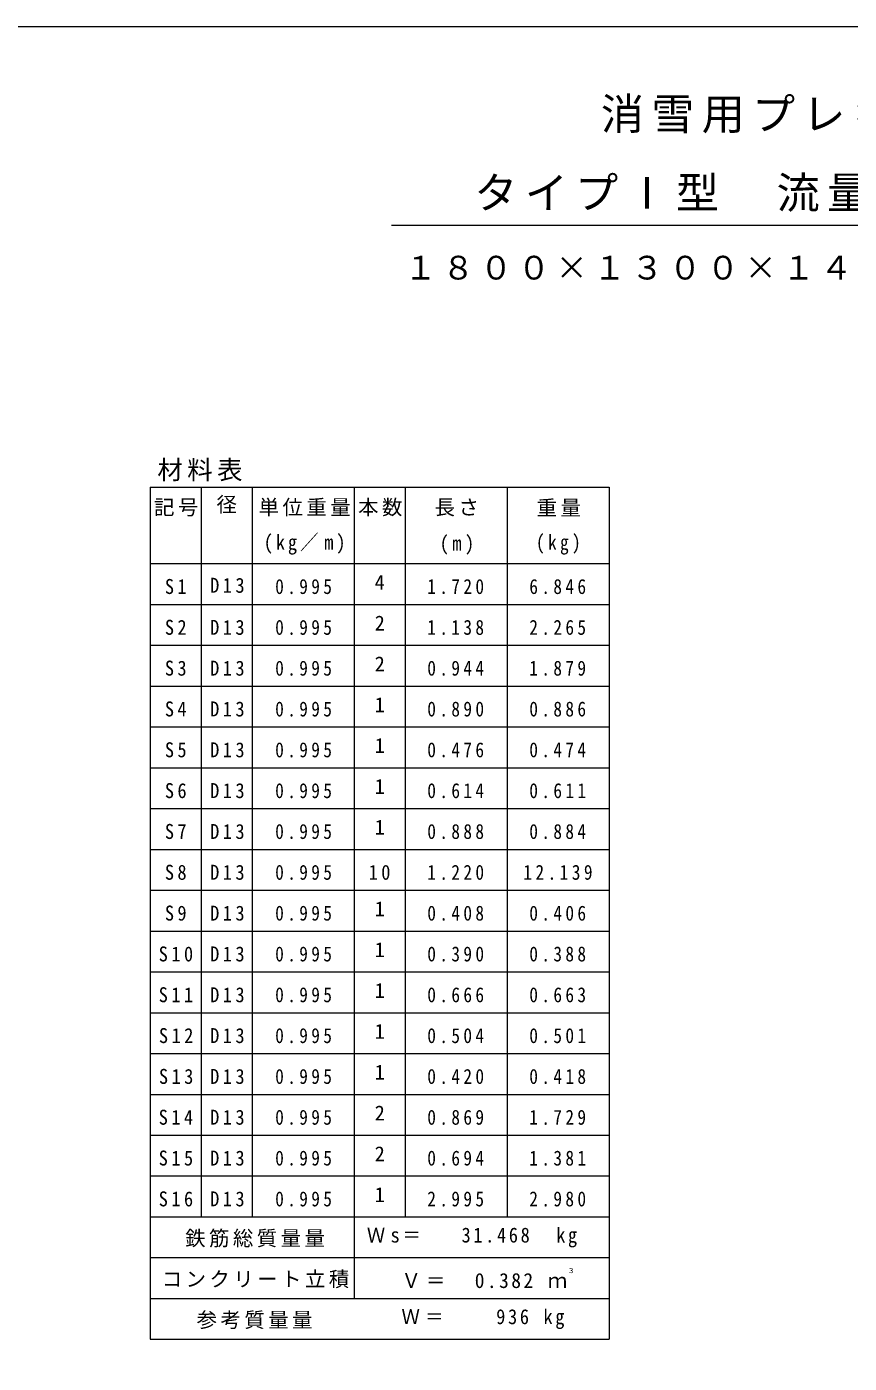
# Model space of a CAD drawing. Units: millimetres on the paper, enlarged 30 times. Extents: x -5968 to 6369, y -4500 to 4228.
# Drawn here: x -2733 to 169, y -486 to 4228 of the extents above; entities that cross this region are included whole.
import ezdxf
from ezdxf.enums import TextEntityAlignment as Align

# ---------------------------------------------------------------- set-up
doc = ezdxf.new("R2010")
doc.units = ezdxf.units.MM
doc.header["$LTSCALE"] = 30
doc.layers.add('1-0', color=7, linetype='Continuous', lineweight=9)
doc.styles.add('ＭＳ ゴシック', font='')
doc.styles.get('ＭＳ ゴシック').set_extended_font_data('MS Gothic')

msp = doc.modelspace()

# ---------------------------------------------------------------- linework, layer by layer
at = {"layer": '1-0'}
for p, q in [((-1446.25, 3527.98), (1588.01, 3527.98)), ((-2117.53, 2604.36), (-2117.53, 1758.36)), ((-2117.53, 2604.36), (-2117.53, 30.36)), ((-1937.53, 2604.36), (-1937.53, 1758.36)), ((-1937.53, 2604.36), (-1937.53, 30.36)), ((-1577.53, 2604.36), (-1577.53, -257.64)), ((-1397.53, 2604.36), (-1397.53, 1902.36)), ((-1397.53, 2604.36), (-1397.53, 30.36)), ((-1037.53, 2604.36), (-1037.53, 1758.36)), ((-1037.53, 2604.36), (-1037.53, 30.36)), ((-2297.53, 2334.36), (-677.53, 2334.36)), ((-2297.53, 2190.36), (-677.53, 2190.36)), ((-2297.53, 2046.36), (-677.53, 2046.36)), ((-2297.53, 1902.36), (-677.53, 1902.36)), ((-2297.53, 1758.36), (-677.53, 1758.36)), ((-2297.53, 1758.36), (-677.53, 1758.36)), ((-2297.53, 1758.36), (-677.53, 1758.36)), ((-2297.53, 1614.36), (-677.53, 1614.36)), ((-2297.53, 1614.36), (-677.53, 1614.36)), ((-2297.53, 1470.36), (-677.53, 1470.36)), ((-2297.53, 1326.36), (-677.53, 1326.36)), ((-2297.53, 1182.36), (-677.53, 1182.36)), ((-2297.53, 1038.36), (-677.53, 1038.36)), ((-2297.53, 894.36), (-677.53, 894.36)), ((-2297.53, 750.36), (-677.53, 750.36)), ((-2297.53, 606.36), (-677.53, 606.36)), ((-2297.53, 462.36), (-677.53, 462.36)), ((-2297.53, 318.36), (-677.53, 318.36)), ((-2297.53, 174.36), (-677.53, 174.36)), ((-2297.53, 30.36), (-677.53, 30.36)), ((-2297.53, 30.36), (-677.53, 30.36)), ((-2297.53, -113.64), (-677.53, -113.64)), ((-2297.53, -257.64), (-677.53, -257.64))]:
    msp.add_line(p, q, dxfattribs=at)
at = {"layer": '1-0', "color": 3}
for p, q in [((-2297.53, 2604.36), (-677.53, 2604.36)), ((-2297.53, 2604.36), (-2297.53, -401.64)), ((-677.53, 2604.36), (-677.53, -401.64)), ((-2297.53, -401.64), (-677.53, -401.64))]:
    msp.add_line(p, q, dxfattribs=at)
at = {"layer": '1-0', "color": 5}
msp.add_lwpolyline([(5967.67, 4227.98), (-5967.67, 4227.98), (-5967.67, -4227.98)], dxfattribs=at)

# ---------------------------------------------------------------- texts
at = {"layer": '1-0', "style": 'ＭＳ ゴシック'}
for s, height, p in [('径', 52.79, (-2063.53, 2500.86)), ('4', 52.79, (-1505.53, 2226.36)), ('2', 52.79, (-1505.53, 2082.36)), ('2', 52.79, (-1505.53, 1938.36)), ('1', 52.79, (-1505.53, 1794.36)), ('1', 52.79, (-1505.53, 1650.36)), ('1', 52.79, (-1505.53, 1506.36)), ('1', 52.79, (-1505.53, 1362.36)), ('1', 52.79, (-1505.53, 1074.36)), ('1', 52.79, (-1505.53, 930.36)), ('1', 52.79, (-1505.53, 786.36)), ('1', 52.79, (-1505.53, 642.36)), ('1', 52.79, (-1505.53, 498.36)), ('2', 52.79, (-1505.53, 354.36)), ('2', 52.79, (-1505.53, 210.36)), ('1', 52.79, (-1505.53, 66.36)), ('３', 17.6, (-824.48, -173.57))]:
    msp.add_text(s, height=height, dxfattribs=at).set_placement(p, align=Align.BOTTOM_LEFT)
at = {"layer": '1-0', "attachment_point": 7, "style": 'ＭＳ ゴシック'}
for s, insert, char_height in [('\\T1.17;消雪用プレキャスト', (-707.19, 3851.15), 111.4), ('\\T1.17;タイプⅠ型\u3000流量計室\u3000配筋図', (-1153.7, 3573.81), 111.4), ('\\T1.17;１８００×１３００×１４００Ｈ\u3000Ｓ＝１／３０', (-1401, 3326.54), 83.63), ('\\T1.17;材料表', (-2272.32, 2624.86), 65.98), ('\\T1.17;記号', (-2284.03, 2500.86), 52.79), ('\\T1.17;単位重量', (-1915.03, 2500.86), 52.79), ('\\T1.17;本数', (-1564.03, 2500.86), 52.79), ('\\T1.17;長さ', (-1294.03, 2500.86), 52.79), ('\\T1.17;重量', (-934.03, 2500.86), 52.79), ('\\T1.32;\\W0.9;(kg／m)', (-1897.03, 2365.86), 52.79), ('\\T1.38;\\W0.9;(m)', (-1276.03, 2365.86), 52.79), ('\\T1.39;\\W0.85;(kg)', (-936.28, 2365.86), 52.79), ('\\T1.37;\\W0.9;S1', (-2245.78, 2226.36), 52.79), ('\\T1.38;\\W0.9;D13', (-2086.03, 2230.57), 52.79), ('\\T1.39;\\W0.85;0.995', (-1856.53, 2226.36), 52.79), ('\\T1.39;\\W0.85;1.720', (-1319.77, 2226.36), 52.79), ('\\T1.39;\\W0.85;6.846', (-959.77, 2226.36), 52.79), ('\\T1.37;\\W0.9;S2', (-2245.78, 2082.36), 52.79), ('\\T1.38;\\W0.9;D13', (-2086.03, 2082.36), 52.79), ('\\T1.39;\\W0.85;0.995', (-1856.53, 2082.36), 52.79), ('\\T1.39;\\W0.85;1.138', (-1319.77, 2082.36), 52.79), ('\\T1.39;\\W0.85;2.265', (-959.77, 2082.36), 52.79), ('\\T1.37;\\W0.9;S3', (-2245.78, 1938.36), 52.79), ('\\T1.38;\\W0.9;D13', (-2086.03, 1938.36), 52.79), ('\\T1.39;\\W0.85;0.995', (-1856.53, 1938.36), 52.79), ('\\T1.39;\\W0.85;0.944', (-1319.77, 1938.36), 52.79), ('\\T1.39;\\W0.85;1.879', (-959.77, 1938.36), 52.79), ('\\T1.37;\\W0.9;S4', (-2245.78, 1794.36), 52.79), ('\\T1.38;\\W0.9;D13', (-2086.03, 1794.36), 52.79), ('\\T1.39;\\W0.85;0.995', (-1856.53, 1794.36), 52.79), ('\\T1.39;\\W0.85;0.890', (-1319.77, 1794.36), 52.79), ('\\T1.39;\\W0.85;0.886', (-959.77, 1794.36), 52.79), ('\\T1.37;\\W0.9;S5', (-2245.78, 1650.36), 52.79), ('\\T1.38;\\W0.9;D13', (-2086.03, 1650.36), 52.79), ('\\T1.39;\\W0.85;0.995', (-1856.53, 1650.36), 52.79), ('\\T1.39;\\W0.85;0.476', (-1319.77, 1650.36), 52.79), ('\\T1.39;\\W0.85;0.474', (-959.77, 1650.36), 52.79), ('\\T1.37;\\W0.9;S6', (-2245.78, 1506.36), 52.79), ('\\T1.38;\\W0.9;D13', (-2086.03, 1506.36), 52.79), ('\\T1.39;\\W0.85;0.995', (-1856.53, 1506.36), 52.79), ('\\T1.39;\\W0.85;0.614', (-1319.77, 1506.36), 52.79), ('\\T1.39;\\W0.85;0.611', (-959.77, 1506.36), 52.79), ('\\T1.37;\\W0.9;S7', (-2245.78, 1362.36), 52.79), ('\\T1.38;\\W0.9;D13', (-2086.03, 1362.36), 52.79), ('\\T1.39;\\W0.85;0.995', (-1856.53, 1362.36), 52.79), ('\\T1.39;\\W0.85;0.888', (-1319.77, 1362.36), 52.79), ('\\T1.39;\\W0.85;0.884', (-959.77, 1362.36), 52.79), ('\\T1.37;\\W0.9;S8', (-2245.78, 1218.36), 52.79), ('\\T1.38;\\W0.9;D13', (-2086.03, 1218.36), 52.79), ('\\T1.39;\\W0.85;0.995', (-1856.53, 1218.36), 52.79), ('\\T1.37;\\W0.9;10', (-1526.59, 1218.36), 52.79), ('\\T1.39;\\W0.85;1.220', (-1319.77, 1218.36), 52.79), ('\\T1.4;\\W0.85;12.139', (-980.83, 1218.36), 52.79), ('\\T1.37;\\W0.9;S9', (-2245.78, 1074.36), 52.79), ('\\T1.38;\\W0.9;D13', (-2086.03, 1074.36), 52.79), ('\\T1.39;\\W0.85;0.995', (-1856.53, 1074.36), 52.79), ('\\T1.39;\\W0.85;0.408', (-1319.77, 1074.36), 52.79), ('\\T1.39;\\W0.85;0.406', (-959.77, 1074.36), 52.79), ('\\T1.38;\\W0.9;S10', (-2267.65, 930.36), 52.79), ('\\T1.38;\\W0.9;D13', (-2086.03, 930.36), 52.79), ('\\T1.39;\\W0.85;0.995', (-1856.53, 930.36), 52.79), ('\\T1.39;\\W0.85;0.390', (-1319.77, 930.36), 52.79), ('\\T1.39;\\W0.85;0.388', (-959.77, 930.36), 52.79), ('\\T1.38;\\W0.9;S11', (-2267.65, 786.36), 52.79), ('\\T1.38;\\W0.9;D13', (-2086.03, 786.36), 52.79), ('\\T1.39;\\W0.85;0.995', (-1856.53, 786.36), 52.79), ('\\T1.39;\\W0.85;0.666', (-1319.77, 786.36), 52.79), ('\\T1.39;\\W0.85;0.663', (-959.77, 786.36), 52.79), ('\\T1.38;\\W0.9;S12', (-2266.84, 642.36), 52.79), ('\\T1.38;\\W0.9;D13', (-2086.03, 642.36), 52.79), ('\\T1.39;\\W0.85;0.995', (-1856.53, 642.36), 52.79), ('\\T1.39;\\W0.85;0.504', (-1319.77, 642.36), 52.79), ('\\T1.39;\\W0.85;0.501', (-959.77, 642.36), 52.79), ('\\T1.38;\\W0.9;S13', (-2266.84, 498.36), 52.79), ('\\T1.38;\\W0.9;D13', (-2086.03, 498.36), 52.79), ('\\T1.39;\\W0.85;0.995', (-1856.53, 498.36), 52.79), ('\\T1.39;\\W0.85;0.420', (-1319.77, 498.36), 52.79), ('\\T1.39;\\W0.85;0.418', (-959.77, 498.36), 52.79), ('\\T1.38;\\W0.9;S14', (-2267.65, 354.36), 52.79), ('\\T1.38;\\W0.9;D13', (-2086.03, 354.36), 52.79), ('\\T1.39;\\W0.85;0.995', (-1856.53, 354.36), 52.79), ('\\T1.39;\\W0.85;0.869', (-1319.77, 354.36), 52.79), ('\\T1.39;\\W0.85;1.729', (-959.77, 354.36), 52.79), ('\\T1.38;\\W0.9;S15', (-2267.65, 210.36), 52.79), ('\\T1.38;\\W0.9;D13', (-2086.03, 210.36), 52.79), ('\\T1.39;\\W0.85;0.995', (-1856.53, 210.36), 52.79), ('\\T1.39;\\W0.85;0.694', (-1319.77, 210.36), 52.79), ('\\T1.39;\\W0.85;1.381', (-959.77, 210.36), 52.79), ('\\T1.38;\\W0.9;S16', (-2267.65, 66.36), 52.79), ('\\T1.38;\\W0.9;D13', (-2086.03, 66.36), 52.79), ('\\T1.39;\\W0.85;0.995', (-1856.53, 66.36), 52.79), ('\\T1.39;\\W0.85;2.995', (-1319.77, 66.36), 52.79), ('\\T1.39;\\W0.85;2.980', (-959.77, 66.36), 52.79), ('\\T1.17;鉄筋総質量量', (-2174.4, -77.64), 52.79), ('\\T1.29;\\W0.9;Ｗs＝\u3000\\~31.468\u3000kg', (-1533.1, -77.64), 52.79), ('\\T1.17;コンクリート立積', (-2257.03, -221.64), 52.79), ('\\T1.26;\\W0.95;Ｖ＝\u30000.382\\~ｍ', (-1410.83, -221.64), 52.79), ('\\T1.17;参考質量量', (-2133.9, -365.64), 52.79), ('\\T1.29;\\W0.9;Ｗ＝\u3000\\~\\~936\\~kg', (-1410.83, -365.64), 52.79)]:
    msp.add_mtext(s, dxfattribs=dict(at, insert=insert, char_height=char_height))

doc.saveas('drawing.dxf')
